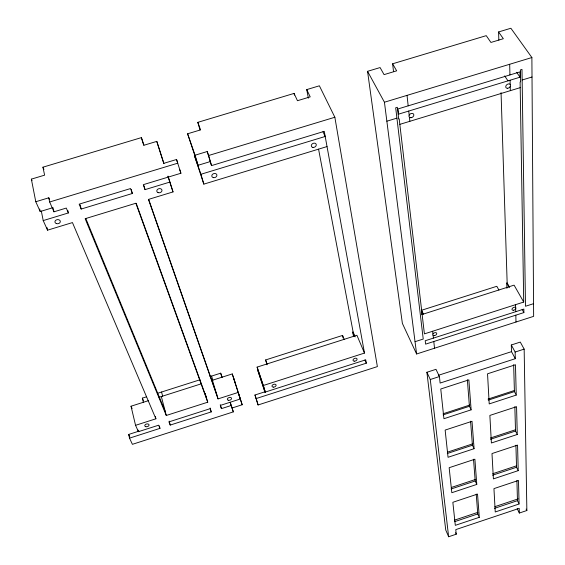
<?xml version="1.0" encoding="UTF-8"?>
<svg xmlns="http://www.w3.org/2000/svg" width="565" height="565" viewBox="0 0 565 565"><rect width="100%" height="100%" fill="white"/><g stroke="black" fill="none" stroke-linecap="round" stroke-linejoin="round"><path stroke-width="0.85" d="M454.648 521.664L477.757 513.938L476.224 494.114M494.488 508.345L517.469 500.654L516.911 480.568M479.297 517.314L455.312 525.344L452.848 502.299L477.531 494.078L479.297 517.314L477.757 513.938M519.094 503.987L495.244 511.975L493.944 488.619L518.479 480.441L519.094 503.987L517.469 500.654M448.645 536.75L456.252 534.2L455.764 529.617L519.214 508.359L519.334 513.041L526.863 510.52L524.158 349.121L520.287 342.086L511.304 344.989L511.509 351.649L515.301 358.69L440.121 383.063L439.422 376.551L435.996 369.326L426.9 372.264L445.743 529.991L448.645 536.75L430.283 379.511L426.9 372.264M454.458 520.174L477.863 512.356M494.933 506.65L518.197 498.867M451.492 487.418L475.455 479.466M492.744 473.724L516.565 465.814M451.117 488.972L475.2 480.977L473.519 459.218M492.588 475.2L516.537 467.255L515.916 445.213M476.796 484.41L451.823 492.708L449.154 467.714L474.89 459.211L476.796 484.41L475.2 480.977M518.225 470.645L493.4 478.894L491.988 453.561L517.561 445.107L518.225 470.645L516.537 467.255M447.395 452.177L472.827 443.8M490.561 437.96L515.619 429.711M447.289 453.497L472.432 445.22L470.567 421.186M490.533 439.252L515.52 431.024L514.842 406.68M474.091 448.702L448.045 457.29L445.142 430.085L472.008 421.285L474.091 448.702L472.432 445.22M517.279 434.464L491.395 442.995L489.862 415.43L516.558 406.687L517.279 434.464L515.52 431.024M443.13 413.757L469.903 405.013M488.04 399.095L514.644 390.408M443.094 414.88L469.416 406.284L467.354 379.722M488.266 400.126L514.418 391.587L513.663 364.686M471.139 409.83L443.928 418.722L440.757 388.995L468.858 379.871L471.139 409.83L469.416 406.284M516.255 395.076L489.219 403.918L487.539 373.804L515.464 364.743L516.255 395.076L514.418 391.587M438.369 375.315L511.509 351.649M430.283 379.511L439.422 376.551M515.301 358.69L515.132 352.044L524.158 349.121M233.324 411.878L230.209 402.386L233.324 411.878L132.401 444.33L129.526 438.143L128.672 434.443L138.962 431.144M265.02 392.513L257.88 370.633L265.049 391.771L254.956 395.006L258.099 404.971L377.378 366.6L334.854 117.252L319.38 85.802L306.738 89.602L308.363 98.169M498.584 31.951L503.33 38.717L490.921 42.453L486.253 35.651L392.611 63.796L396.658 70.837L384.059 74.629L380.097 67.56L367.554 71.324L402.379 323.399L416.61 353.987L533.643 316.344L531.884 57.538L510.887 28.25L498.584 31.951L498.846 40.115M148.588 400.613L131.024 406.214L135.551 425.318L155.898 418.799L155.29 416.398M207.743 402.195L135.868 203.245L85.16 218.704L166.28 415.473L207.743 402.195L205.137 393.339M168.01 176.153L173.031 191.916L148.461 199.41L218.048 398.89L238.162 392.449L242.18 404.752L232.116 407.986M258.099 404.971L256.129 398.565L366.325 363.182L365.717 359.834L265.289 392.061L263.346 385.478L364.489 353.076L324.268 131.348L211.515 165.609L207.214 151.533L195.08 155.206L187.608 133.785L200.561 129.886L197.828 122.337L294.068 93.409L297.458 100.711L310.213 96.869L306.738 89.602M533.558 303.673L525.492 306.258L521.996 69.424L520.393 69.912L520.591 81.883L520.111 82.024L523.72 302.056L424.407 333.88L399.18 118.855L398.692 119.003L397.315 107.293L395.684 107.788L423.234 339.057L415.042 341.684M135.551 425.318L138.418 431.681L158.617 425.205L159.966 428.369L129.526 438.143M211.246 411.906L210.088 408.693L168.928 421.893L170.234 425.071L211.246 411.906L210.095 407.979M218.048 398.89L212.412 380.259L232.257 373.931L240.295 399.003L220.322 405.409L221.445 408.629L231.177 405.508M523.896 312.579L425.615 344.142L425.212 340.744L523.84 309.09L523.896 312.579L522.18 309.542M143.397 402.407L142.345 398.141L146.526 396.807M157.395 393.346L199.961 379.786M209.926 376.608L220.689 373.183L222.045 377.201M267.019 364.82L265.628 359.947L342.567 335.433L344.226 339.438M353.492 336.359L352.708 332.199L353.139 332.065L318.561 149.139M422.048 314.493L421.554 310.263L496.812 286.286L498.93 290.092M506.904 288.298L506.734 283.122L507.158 282.987L501.056 92.639M158.977 397.301L201.408 383.769M265.289 392.061L257.103 367.109L356.911 335.271L364.489 353.076M421.914 314.543L514.079 285.141L523.72 302.056M143.92 145.12L141.398 137.613L42.947 167.184L44.607 175.15L31.358 179.14L35.786 201.733L40.193 211.536L53.075 207.623M187.608 133.785L198.061 165.291L210.088 161.639M35.786 201.733L48.781 197.799L49.656 201.988L53.95 211.811L66.282 208.068L68.358 212.948L43.215 220.59L41.323 211.07M141.398 137.613L143.743 145.311L156.788 141.384L163.772 163.349L176.548 159.485L180.913 173.25L143.319 184.67L145.05 189.628L169.832 182.085L173.031 191.916M132.337 193.491L130.557 188.548L79.164 204.156L81.176 209.05L132.337 193.491L131.193 189.409M327.029 146.568L203.838 184.134L194.353 155.382L200.921 174.274L325.193 136.469L322.954 131.744M520.033 77.193L398.622 114.13L398.014 108.939L519.941 71.896L520.033 77.193L516.622 72.271M386.863 121.2L396.913 118.142M522.159 80.004L532.018 77.002M43.215 220.59L47.538 230.174L72.454 222.582L155.898 418.799M399.829 124.364L520.203 87.653M49.656 201.988L177.763 163.179L176.548 159.485M207.214 151.533L208.64 155.502L334.854 117.252M367.554 71.324L384.433 102.223L531.884 57.538M504.644 75.908L507.992 80.852M507.158 282.987L509.305 286.787M506.734 283.122L509.312 287.677M511.304 344.989L515.132 352.044M526.142 509.051L526.863 510.52M421.554 310.263L423.446 314.168M517.194 508.634L519.334 513.041M128.672 434.443L129.752 436.766M31.358 179.14L32.028 180.645M131.024 406.214L132.097 408.615M48.781 197.799L49.445 199.311M455.602 532.703L456.252 534.2M42.947 167.184L43.922 169.451M142.345 398.141L143.362 400.5M353.139 332.065L355.166 336.853M364.976 359.99L366.325 363.182M352.708 332.199L354.396 336.196M85.859 218.627L165.234 411.49M136.207 203.315L206.585 398.254M148.715 199.502L216.861 394.97M265.628 359.947L267.061 364.051M257.103 367.109L263.346 385.478M254.956 395.006L256.129 398.565M179.698 169.557L180.913 173.25M156.788 141.384L163.935 163.631M232.257 373.931L235.499 383.805M233.409 377.364L242.18 404.752M167.989 176.28L169.832 182.085M220.689 373.183L221.989 377.342M211.585 376.085L212.864 380.294M220.258 404.717L221.445 408.629M200.921 174.274L203.838 184.134M195.08 155.206L198.061 165.291M143.849 185.56L145.05 189.628M208.64 155.502L211.515 165.609M197.828 122.337L199.989 129.901M161.569 392.018L162.656 396.171M169.196 421.102L170.234 425.071M161.336 396.545L166.28 415.473M159.358 425.975L159.966 428.369M138.022 430.029L138.418 431.681M80.209 204.897L81.176 209.05M67.8 210.448L68.358 212.948M53.251 208.464L53.95 211.811M47.015 227.582L47.538 230.174M294.068 93.409L294.407 95.125M342.567 335.433L343.061 337.919M39.698 209.022L40.193 211.536M384.433 102.223L416.61 353.987M392.611 63.796L393.53 71.621M433.115 335.37L433.419 338.11M409.406 117.223L409.858 121.305M407.04 95.372L408.177 105.853M433.793 341.514L434.52 348.224M432.67 331.231L432.967 333.993M408.742 111.051L409.18 115.175M510.075 80.223L510.181 84.418M515.562 304.669L515.64 307.487M509.679 64.269L509.941 74.933M515.824 315.171L515.986 322.022M515.676 308.893L515.739 311.696M510.23 86.509L510.329 90.661M513.479 310.256A2.126 1.307 -28.9 0 0 515.845 307.763A2.126 1.307 -28.9 0 0 512.54 308.186A2.126 1.307 -28.9 0 0 513.479 310.256M507.561 88.295A2.648 1.907 -37.6 0 0 510.435 84.849A2.648 1.907 -37.6 0 0 506.395 85.131A2.648 1.907 -37.6 0 0 507.561 88.295M410.981 117.732A2.613 1.97 -33 0 0 413.693 114.314A2.613 1.97 -33 0 0 409.526 114.624A2.613 1.97 -33 0 0 410.981 117.732M433.892 335.638A2.119 1.335 -25.9 0 0 436.752 333.491A2.119 1.335 -25.9 0 0 433.645 333.251A2.119 1.335 -25.9 0 0 433.892 335.638M312.89 147.409A2.599 2.02 -26.6 0 0 316.259 144.541A2.599 2.02 -26.6 0 0 312.226 143.913A2.599 2.02 -26.6 0 0 312.89 147.409M213.577 177.671A2.613 2.055 -18.7 0 0 216.847 174.818A2.613 2.055 -18.7 0 0 212.617 174.246A2.613 2.055 -18.7 0 0 213.577 177.671M273.354 387.131A2.14 1.37 -19.1 0 0 276.087 385.012A2.14 1.37 -19.1 0 0 272.711 384.843A2.14 1.37 -19.1 0 0 273.354 387.131M354.269 361.176A2.126 1.356 -22.6 0 0 357.066 359.043A2.126 1.356 -22.6 0 0 353.824 358.839A2.126 1.356 -22.6 0 0 354.269 361.176M145.827 426.702A2.182 1.384 -13.8 0 0 149.047 425.021A2.182 1.384 -13.8 0 0 145.827 424.273A2.182 1.384 -13.8 0 0 145.827 426.702M228.302 400.26A2.154 1.377 -17.2 0 0 231.537 398.579A2.154 1.377 -17.2 0 0 228.493 397.781A2.154 1.377 -17.2 0 0 228.302 400.26M158.066 192.616A2.641 2.069 -14.3 0 0 161.993 190.462A2.641 2.069 -14.3 0 0 158.101 188.993A2.641 2.069 -14.3 0 0 158.066 192.616M56.408 223.585A2.705 2.062 -7.1 0 0 60.321 221.423A2.705 2.062 -7.1 0 0 56.154 220.018A2.705 2.062 -7.1 0 0 56.408 223.585"/></g></svg>
